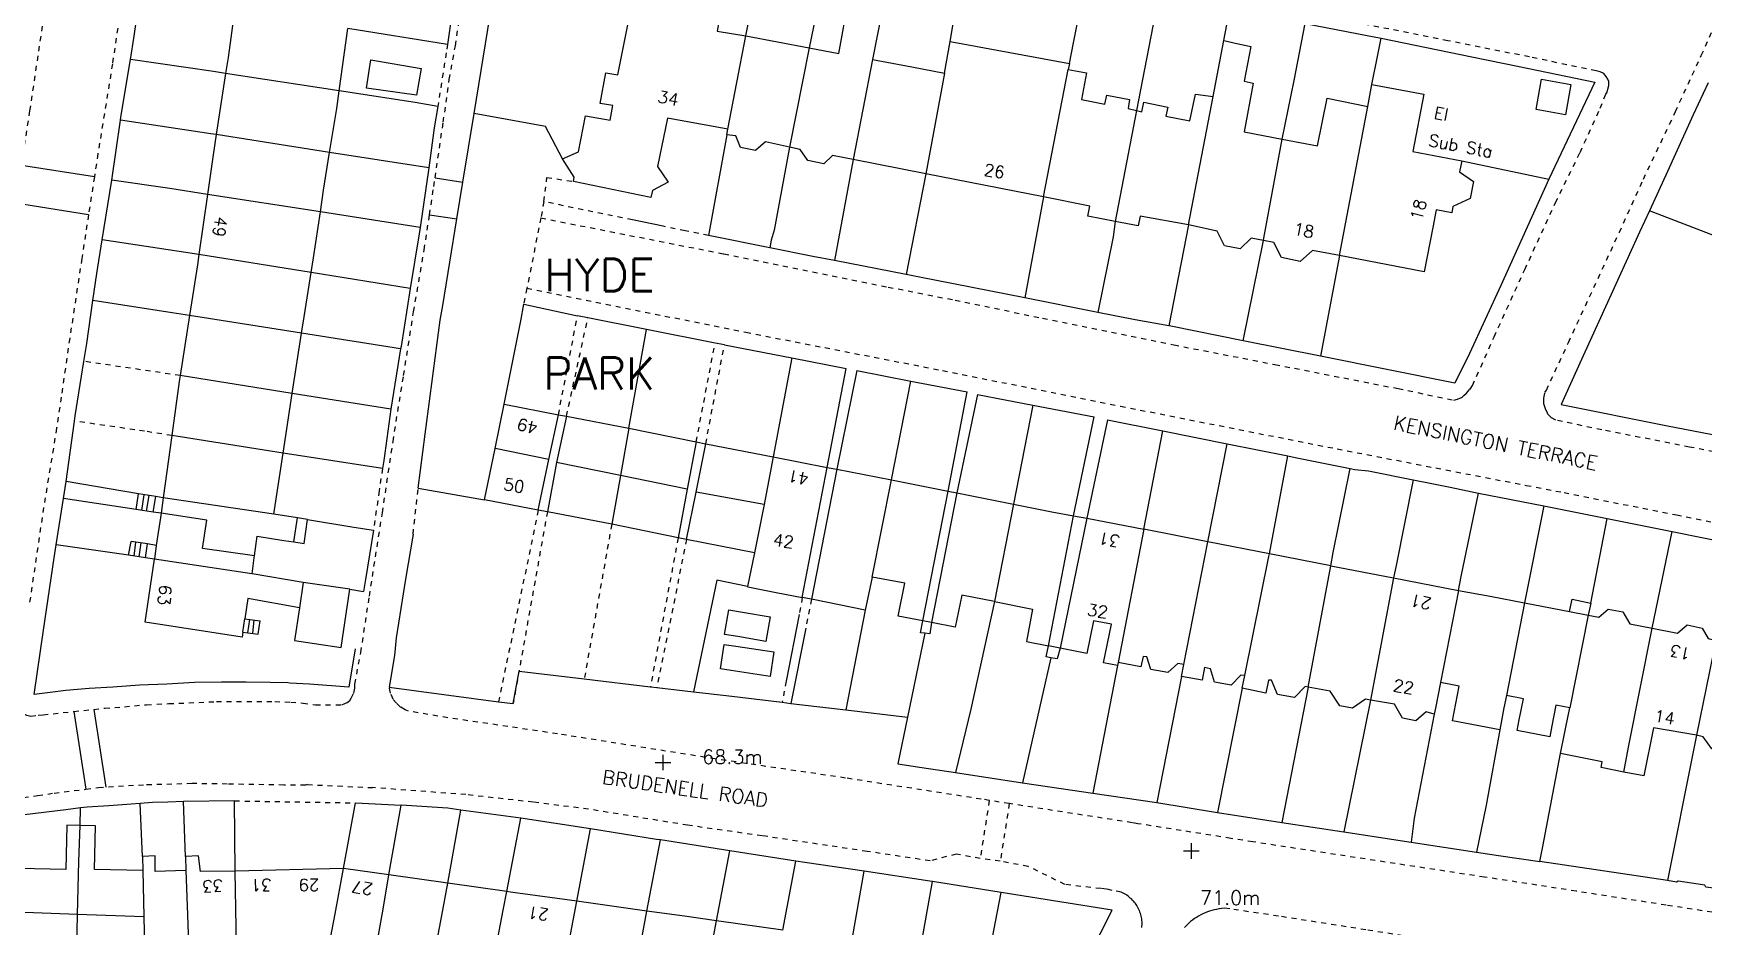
# Model space of a CAD drawing. Extents: x 428500 to 429165, y 435000 to 435500.
# Drawn here: x 428607.6 to 428773.7, y 435239 to 435327.9 of the extents above; entities that cross this region are included whole.
import ezdxf

# ---------------------------------------------------------------- set-up
doc = ezdxf.new("R2010")
doc.units = 0
doc.linetypes.add('DASHEDLINE', pattern=[1, 0.5, -0.5])
doc.layers.get('0').update_dxf_attribs({"color": 222})
for name, color, linetype in [('os_Block', 7, 'Continuous'), ('OS_LINE - Building Division', 8, 'Continuous'), ('OS_LINE - Building Outline', 7, 'Continuous'), ('OS_LINE - Default', 8, 'Continuous'), ('OS_LINE - Edge', 8, 'DASHEDLINE'), ('OS_LINE - Property Closing', 8, 'DASHEDLINE'), ('OS_LINE - Road Or Track', 8, 'DASHEDLINE'), ('OS_LINE - Step', 8, 'Continuous'), ('OS_LINE - Traffic Calming', 8, 'Continuous'), ('OS_PT - Spot Height', 8, 'Continuous'), ('OS_TEXT - Building or Structure', 4, 'Continuous'), ('OS_TEXT - General', 4, 'Continuous'), ('OS_TEXT - Height', 4, 'Continuous'), ('OS_TEXT - Road', 4, 'Continuous')]:
    doc.layers.add(name, color=color, linetype=linetype)
doc.styles.add('AutoTextStyle-2', font='')
doc.styles.get('AutoTextStyle-2').set_extended_font_data('romans-shx')

# ---------------------------------------------------------------- blocks, each defined once
blk = doc.blocks.new('spotHeightSymbol_#FF0000')
for points in [[(-0.775, 0), (0.775, 0)], [(0, -0.775), (0, 0.775)]]:
    blk.add_lwpolyline(points)
blk = doc.blocks.new('se2835se')
at = {"layer": 'OS_LINE - Building Division'}
for points in [[(428676.65, 435318.35), (428678.45, 435327.63)], [(428684.75, 435326.45), (428682.79, 435316.58)], [(428637.99, 435322.17), (428626.7, 435323.91)], [(428691.04, 435325.3), (428689.12, 435315.34)], [(428698.18, 435323.94), (428696.34, 435313.92)], [(428708.03, 435311.63), (428710.5, 435324.3)], [(428722.45, 435308.85), (428724.9, 435321.6)], [(428737.46, 435305.78), (428740.29, 435320.63)], [(428717.3, 435320.21), (428715.15, 435309.19)], [(428637.05, 435316.05), (428625.76, 435317.82)], [(428729.91, 435307.29), (428729.95, 435307.5), (428731.78, 435317.38)], [(428636.13, 435310.13), (428624.89, 435311.87)], [(428635.21, 435304.09), (428624.05, 435305.89)], [(428634.25, 435298.06), (428623.12, 435299.83)], [(428633.33, 435292.07), (428622.19, 435293.84)], [(428632.43, 435286.14), (428621.36, 435287.88)], [(428666.8, 435288.6), (428665.96, 435283.9)], [(428658.85, 435285.5), (428653.5, 435286.6)], [(428681.16, 435285.75), (428680.25, 435281)], [(428665.96, 435283.9), (428659.6, 435285.2)], [(428665.96, 435283.9), (428665.1, 435279.05)], [(428672.6, 435282.55), (428665.96, 435283.9)], [(428691, 435273.8), (428692.91, 435283.48)], [(428631.5, 435280.05), (428620.49, 435281.67)], [(428680.25, 435281), (428673.5, 435282.25)], [(428680.25, 435281), (428679.3, 435276.2)], [(428705.04, 435281.06), (428703.15, 435271.35)], [(428629.58, 435275.9), (428624.4, 435276.65), (428624.85, 435279.45), (428620.28, 435280.14)], [(428718.01, 435278.55), (428715.46, 435265.31)], [(428721.99, 435265.1), (428724.39, 435277.3)], [(428728.05, 435263.99), (428730.45, 435275.85), (428730.5, 435276.1)], [(428629.334, 435274.109), (428629.322, 435274.111), (428619.62, 435275.58)], [(428734.35, 435262.85), (428736.62, 435274.91)], [(428634.43, 435273.27), (428634.05, 435270.75)], [(428742.84, 435273.73), (428740.54, 435261.56)], [(428749.3, 435272.47), (428747.515, 435263.302)], [(428755.86, 435271.24), (428754.067, 435262.012)], [(428762.21, 435270), (428760.363, 435260.772)], [(428765.737, 435254.392), (428766.226, 435256.873), (428768.56, 435268.71)], [(428774.88, 435267.49), (428772.98, 435258.05)], [(428611.99, 435240.23), (428612.1, 435245.5), (428612.23, 435249.08)], [(428618.48, 435244.6), (428618.57, 435240)], [(428622.75, 435244.6), (428622.9, 435240.2), (428623.08, 435235.4)], [(428627.82, 435235.2), (428627.65, 435244.55)], [(428636.41, 435234.05), (428637.6, 435240.3), (428638.42, 435244.8)], [(428641.06, 435233.33), (428642.4, 435240.95), (428642.95, 435244.16)], [(428646.75, 435232.39), (428648.3, 435240.65), (428648.79, 435243.34)], [(428652.54, 435231.44), (428654.3, 435240.65), (428654.66, 435242.51)], [(428659.56, 435230.37), (428661.05, 435238.4), (428661.64, 435241.54)], [(428611.99, 435240.23), (428605.85, 435240.45)], [(428611.82, 435231.78), (428611.99, 435240.23)], [(428618.57, 435240), (428611.99, 435240.23)], [(428618.57, 435240), (428618.66, 435235.55)], [(428666.54, 435229.36), (428668.25, 435238.75), (428668.6, 435240.57)], [(428673.42, 435228.36), (428674.7, 435235.2), (428675.53, 435239.6)]]:
    blk.add_lwpolyline(points, dxfattribs=at)
at = {"layer": 'OS_LINE - Building Outline'}
for points in [[(428660.2, 435315.4), (428661.8, 435316.1), (428662.5, 435319.7), (428664.95, 435319.25), (428665.2, 435320.7), (428663.95, 435320.9), (428664.5, 435323.95), (428665.7, 435323.75), (428666.95, 435329.9), (428668.4, 435329.65), (428668.85, 435332.15), (428670.1, 435331.9), (428671.65, 435340.4)], [(428679.696, 435334.087), (428676.768, 435334.612), (428675.6, 435328.1), (428678.45, 435327.63)], [(428684.75, 435326.45), (428687.7, 435325.9), (428688.65, 435331.2), (428692.05, 435330.5)], [(428692.05, 435330.5), (428691.04, 435325.3)], [(428627.6, 435330.12), (428626.95, 435325.5), (428626.7, 435323.91)], [(428637.99, 435322.17), (428638.85, 435328.36)], [(428678.45, 435327.63), (428684.75, 435326.45)], [(428724.9, 435321.6), (428725.973, 435327.174)], [(428725.973, 435327.174), (428727.25, 435326.9), (428728.65, 435326.6), (428728, 435323.15), (428728.9, 435322.95), (428728, 435318.1), (428731.78, 435317.38)], [(428698.18, 435323.94), (428698.758, 435327.088)], [(428698.758, 435327.088), (428710.638, 435324.907)], [(428626.7, 435323.91), (428625.76, 435317.82)], [(428645.68, 435321.75), (428640.7, 435322.45), (428641.15, 435325.25), (428646.15, 435324.4), (428645.68, 435321.75)], [(428691.04, 435325.3), (428694.949, 435324.556), (428698.18, 435323.94)], [(428710.638, 435324.907), (428710.5, 435324.3)], [(428710.5, 435324.3), (428712.3, 435323.95), (428711.8, 435321.3), (428714.15, 435320.85), (428714.35, 435321.75), (428716.6, 435321.3), (428716.45, 435320.4), (428717.3, 435320.21)], [(428637.05, 435316.05), (428637.75, 435320.4), (428637.99, 435322.17)], [(428740.29, 435320.63), (428740.7, 435322.8)], [(428740.7, 435322.8), (428745.85, 435321.85), (428744.75, 435316.15), (428749.65, 435315.2)], [(428759.947, 435319.787), (428759.228, 435319.915), (428757.013, 435320.311), (428757.389, 435322.417), (428757.555, 435323.343), (428760.488, 435322.82), (428759.947, 435319.787)], [(428717.3, 435320.21), (428717.8, 435320.1), (428718, 435321.05), (428720.4, 435320.55), (428720.2, 435319.65), (428722.6, 435319.2), (428723.15, 435321.85), (428724.9, 435321.6)], [(428731.78, 435317.38), (428735.3, 435316.7), (428736.25, 435321.45), (428740.29, 435320.63)], [(428676.65, 435318.35), (428670.65, 435319.45), (428669.65, 435314.65), (428670.7, 435313.1), (428669.15, 435312.25), (428669, 435311.55), (428661.3, 435313.15)], [(428625.76, 435317.82), (428625.45, 435315.8), (428624.89, 435311.87)], [(428676.55, 435317.8), (428676.65, 435318.35)], [(428682.79, 435316.58), (428680.4, 435317.1), (428679.4, 435316.25), (428677.9, 435316.55), (428677.45, 435317.7), (428676.55, 435317.8)], [(428636.13, 435310.13), (428636.45, 435312.3), (428637.05, 435316.05)], [(428689.12, 435315.34), (428687.05, 435315.75), (428686.2, 435314.9), (428684.6, 435315.25), (428683.85, 435316.35), (428682.79, 435316.58)], [(428661.3, 435313.15), (428661.35, 435313.6), (428660.2, 435315.4)], [(428696.34, 435313.92), (428689.12, 435315.34)], [(428708.03, 435311.63), (428696.34, 435313.92)], [(428749.65, 435315.2), (428749.4, 435314.1), (428750.8, 435313.15), (428750.45, 435311.45), (428748.75, 435310.65), (428748.64, 435310.02), (428747.1, 435310.35), (428746.76, 435308.57), (428745.9, 435304.15), (428737.46, 435305.78)], [(428624.89, 435311.87), (428624.05, 435305.89)], [(428715.15, 435309.19), (428712.45, 435309.7), (428712.65, 435310.7), (428708.03, 435311.63)], [(428635.21, 435304.09), (428635.45, 435305.55), (428636.13, 435310.13)], [(428722.45, 435308.85), (428717.65, 435309.7), (428717.45, 435308.75), (428715.15, 435309.19)], [(428729.91, 435307.29), (428728.7, 435307.5), (428727.6, 435306.45), (428726.05, 435306.75), (428725.3, 435308.2), (428722.45, 435308.85)], [(428737.46, 435305.78), (428734.8, 435306.3), (428733.55, 435305.2), (428731.7, 435305.6), (428730.95, 435307.1), (428729.91, 435307.29)], [(428624.05, 435305.89), (428623.9, 435304.85), (428623.12, 435299.83)], [(428634.25, 435298.06), (428634.5, 435299.7), (428635.21, 435304.09)], [(428623.12, 435299.83), (428622.19, 435293.84)], [(428633.33, 435292.07), (428634.25, 435298.06)], [(428622.19, 435293.84), (428622.1, 435293.25), (428621.36, 435287.88)], [(428632.43, 435286.14), (428633.33, 435292.07)], [(428653.5, 435286.6), (428654.4, 435291)], [(428654.4, 435291), (428659.8, 435289.95)], [(428658.85, 435285.5), (428659.8, 435289.95)], [(428660.6, 435289.8), (428659.6, 435285.2)], [(428659.8, 435289.95), (428660.6, 435289.8)], [(428660.6, 435289.8), (428666.8, 435288.6)], [(428621.36, 435287.88), (428620.49, 435281.67)], [(428666.8, 435288.6), (428673.5, 435287.25)], [(428631.5, 435280.05), (428632.43, 435286.14)], [(428652.45, 435281.48), (428653.5, 435286.6)], [(428673.5, 435287.25), (428672.6, 435282.55)], [(428673.5, 435287.25), (428674.45, 435287.05)], [(428673.5, 435282.25), (428674.45, 435287.05)], [(428674.45, 435287.05), (428681.16, 435285.75)], [(428681.16, 435285.75), (428686.54, 435284.71)], [(428657.8, 435280.45), (428658.85, 435285.5)], [(428659.6, 435285.2), (428658.7, 435280.3)], [(428686.54, 435284.71), (428687.5, 435284.52)], [(428687.5, 435284.52), (428692.91, 435283.48)], [(428672.6, 435282.55), (428671.7, 435277.7)], [(428692.91, 435283.48), (428698.55, 435282.35)], [(428698.55, 435282.35), (428699.43, 435282.18)], [(428620.49, 435281.67), (428620.28, 435280.14)], [(428657.8, 435280.45), (428652.45, 435281.48)], [(428672.55, 435277.55), (428673.5, 435282.25)], [(428699.43, 435282.18), (428705.04, 435281.06)], [(428705.04, 435281.06), (428708.85, 435280.3), (428711.03, 435279.88)], [(428620.28, 435280.14), (428619.81, 435276.95)], [(428633.85, 435279.7), (428631.5, 435280.05)], [(428633.5, 435277.3), (428633.85, 435279.7)], [(428658.7, 435280.3), (428657.8, 435280.45)], [(428665.1, 435279.05), (428658.7, 435280.3)], [(428671.7, 435277.7), (428665.1, 435279.05)], [(428711.03, 435279.88), (428712.33, 435279.64)], [(428712.33, 435279.64), (428718.01, 435278.55)], [(428629.58, 435275.9), (428629.85, 435277.85), (428632.5, 435277.45), (428633.5, 435277.3)], [(428672.55, 435277.55), (428671.7, 435277.7)], [(428679.3, 435276.2), (428672.55, 435277.55)], [(428724.39, 435277.3), (428718.01, 435278.55)], [(428730.5, 435276.1), (428724.39, 435277.3)], [(428619.81, 435276.95), (428619.62, 435275.58)], [(428629.334, 435274.109), (428629.552, 435275.7), (428629.58, 435275.9)], [(428679.3, 435276.2), (428678.599, 435272.846)], [(428736.62, 435274.91), (428730.5, 435276.1)], [(428628.42, 435268.3), (428628.35, 435267.8), (428618.7, 435269.31), (428619.62, 435275.58)], [(428634.43, 435273.27), (428629.334, 435274.109)], [(428736.62, 435274.91), (428742.84, 435273.73)], [(428634.05, 435270.75), (428633.55, 435267.5), (428638.2, 435266.8), (428639.05, 435272.6)], [(428639.05, 435272.6), (428634.43, 435273.27)], [(428678.599, 435272.846), (428678.635, 435272.839), (428681.456, 435272.277), (428684.05, 435271.76)], [(428691, 435273.8), (428690.29, 435270.506)], [(428696.03, 435269.43), (428693.6, 435269.9), (428694.25, 435273.2), (428691, 435273.8)], [(428742.84, 435273.73), (428749.3, 435272.47)], [(428749.3, 435272.47), (428752.45, 435271.9), (428755.86, 435271.24)], [(428634.05, 435270.75), (428628.9, 435271.65), (428628.61, 435269.65)], [(428684.96, 435271.59), (428684.05, 435271.76)], [(428690.29, 435270.506), (428684.96, 435271.59)], [(428703.15, 435271.35), (428699.9, 435272), (428699.25, 435268.8), (428696.89, 435269.26)], [(428703.15, 435271.35), (428706.95, 435270.6), (428706.35, 435267.4), (428708.52, 435266.97)], [(428755.86, 435271.24), (428760.35, 435270.36)], [(428760.35, 435270.36), (428760.6, 435271.6), (428762.45, 435271.2)], [(428762.45, 435271.2), (428762.21, 435270)], [(428628.42, 435268.3), (428628.61, 435269.65)], [(428680.424, 435267.39), (428677.631, 435267.867), (428676.32, 435268.091), (428676.74, 435270.545), (428678.106, 435270.312), (428680.843, 435269.844), (428680.424, 435267.39)], [(428696.89, 435269.26), (428696.03, 435269.43)], [(428715.4, 435265), (428714, 435265.25), (428714.8, 435269.1), (428713, 435269.45), (428712.35, 435266.2), (428709.7, 435266.73)], [(428760.35, 435270.36), (428762.21, 435270)], [(428762.21, 435270), (428763.25, 435269.8), (428764.2, 435270.6), (428765.65, 435270.35), (428766.35, 435269.15), (428768.56, 435268.71)], [(428768.56, 435268.71), (428771.1, 435268.2), (428772.05, 435269.05), (428773.55, 435268.7), (428774.15, 435267.7), (428774.88, 435267.49)], [(428680.858, 435263.917), (428676.976, 435264.499), (428675.918, 435264.658), (428676.284, 435267.097), (428677.447, 435266.923), (428681.224, 435266.356), (428680.858, 435263.917)], [(428709.7, 435266.73), (428708.52, 435266.97)], [(428721.99, 435265.1), (428721.4, 435265.2), (428720.4, 435264.3), (428718.7, 435264.6), (428718.3, 435265.85), (428717.95, 435265.9), (428717.7, 435264.85), (428715.46, 435265.31)], [(428715.46, 435265.31), (428715.4, 435265)], [(428721.75, 435263.9), (428721.99, 435265.1)], [(428728.05, 435263.99), (428727.65, 435264.05), (428726.7, 435263.05), (428725.05, 435263.35), (428724.65, 435264.65), (428724.05, 435264.8), (428723.8, 435263.55), (428721.75, 435263.9)], [(428727.8, 435262.75), (428728.05, 435263.99)], [(428734.35, 435262.85), (428734.05, 435262.9), (428733, 435261.8), (428731.3, 435262.1), (428730.7, 435263.55), (428730.4, 435263.55), (428730.15, 435262.25), (428727.8, 435262.75)], [(428740.54, 435261.56), (428740.05, 435261.65), (428738.75, 435260.75), (428737.5, 435261), (428736.55, 435262.45), (428734.35, 435262.85)], [(428747.515, 435263.302), (428747.019, 435260.76), (428746.9, 435260.15)], [(428753.403, 435258.592), (428748.713, 435259.503), (428749.379, 435262.932), (428749.05, 435262.999), (428747.515, 435263.302)], [(428746.9, 435260.15), (428746.1, 435260.4), (428745.05, 435259.5), (428743.75, 435259.75), (428742.95, 435261.15), (428740.54, 435261.56)], [(428754.067, 435262.012), (428753.83, 435260.79), (428753.403, 435258.592)], [(428760.363, 435260.772), (428758.996, 435261.04), (428758.6, 435259), (428758.385, 435257.895), (428755.141, 435258.526), (428755.35, 435259.6), (428755.755, 435261.684), (428754.067, 435262.012)], [(428759.458, 435256.253), (428759.85, 435258.2), (428759.982, 435258.86), (428760.363, 435260.772)], [(428772.98, 435258.05), (428768.7, 435258.8), (428767.731, 435254.016), (428765.737, 435254.392)], [(428779.3, 435256.68), (428776.9, 435257.15), (428775.75, 435256.5), (428774.5, 435256.7), (428773.65, 435257.9), (428772.98, 435258.05)], [(428765.737, 435254.392), (428763.484, 435254.843), (428763.601, 435255.424), (428759.458, 435256.253)], [(428612.23, 435249.08), (428610.9, 435249.1), (428610.8, 435244.7), (428606.15, 435244.8)], [(428618.48, 435244.6), (428613.65, 435244.7), (428613.75, 435249.05), (428612.23, 435249.08)], [(428622.75, 435244.6), (428619.7, 435244.5), (428619.7, 435246.05), (428618.45, 435246)], [(428618.45, 435246), (428618.48, 435244.6)], [(428627.65, 435244.55), (428624.2, 435244.5), (428624, 435246.05), (428622.7, 435246)], [(428622.7, 435246), (428622.75, 435244.6)], [(428638.42, 435244.8), (428627.65, 435244.55)], [(428642.95, 435244.16), (428638.42, 435244.8)], [(428648.79, 435243.34), (428642.95, 435244.16)], [(428654.66, 435242.51), (428648.79, 435243.34)], [(428661.64, 435241.54), (428655.05, 435242.45), (428654.66, 435242.51)], [(428668.6, 435240.57), (428661.64, 435241.54)], [(428675.53, 435239.6), (428672.35, 435240.05), (428668.6, 435240.57)], [(428682.11, 435238.68), (428675.53, 435239.6)]]:
    blk.add_lwpolyline(points, dxfattribs=at)
at = {"layer": 'OS_LINE - Default'}
for points in [[(428651.409, 435319.912), (428653, 435329.7), (428655.05, 435343.15)], [(428687.2, 435338.4), (428684.75, 435326.45)], [(428698.758, 435327.088), (428699.55, 435331.8), (428699.85, 435332.9), (428700.05, 435334.35), (428700.333, 435335.44)], [(428678.45, 435327.63), (428679.696, 435334.087)], [(428649.64, 435332.81), (428649.4, 435331.25), (428648.77, 435326.8)], [(428710.638, 435324.907), (428711.02, 435326.95), (428711.61, 435329.93), (428711.85, 435331.35), (428712.25, 435333.15)], [(428617.23, 435325.3), (428617.6, 435327.6), (428618.19, 435331.55)], [(428719.5, 435331.8), (428719.3, 435330.65), (428717.3, 435320.21)], [(428725.973, 435327.174), (428726.61, 435330.45)], [(428731.78, 435317.38), (428732.95, 435323.2), (428734.06, 435328.88)], [(428734.06, 435328.88), (428739.35, 435327.85), (428741.6, 435327.4)], [(428648.77, 435326.8), (428638.85, 435328.36)], [(428740.7, 435322.8), (428741.25, 435325.6), (428741.6, 435327.4)], [(428741.6, 435327.4), (428750.621, 435325.553), (428755.342, 435324.587), (428762.85, 435323.05), (428758.3, 435313.4)], [(428616.26, 435319.26), (428616.3, 435319.55), (428617.23, 435325.3)], [(428626.7, 435323.91), (428625.5, 435324.1), (428617.23, 435325.3)], [(428647.8, 435320.6), (428645.55, 435321), (428637.99, 435322.17)], [(428774.14, 435322.98), (428772.65, 435319.8), (428770.1, 435314.15), (428768.3, 435310.25)], [(428647.8, 435320.6), (428647.45, 435318.5), (428646.9, 435314.5)], [(428615.38, 435313.3), (428616.26, 435319.26)], [(428625.76, 435317.82), (428625.25, 435317.9), (428616.26, 435319.26)], [(428650.3, 435313.09), (428651.409, 435319.912)], [(428660.2, 435315.4), (428658.529, 435318.614), (428651.409, 435319.912)], [(428676.55, 435317.8), (428674.73, 435307.78)], [(428646.9, 435314.5), (428637.05, 435316.05)], [(428682.79, 435316.58), (428681.25, 435308.3), (428680.95, 435307.3), (428680.83, 435306.56)], [(428646.9, 435314.5), (428646.04, 435308.59)], [(428689.12, 435315.34), (428687.25, 435305.28)], [(428696.34, 435313.92), (428694.39, 435303.9)], [(428749.65, 435315.2), (428758.3, 435313.4)], [(428614.44, 435307.36), (428615.2, 435312.05), (428615.38, 435313.3)], [(428624.89, 435311.87), (428621.15, 435312.45), (428615.38, 435313.3)], [(428649.71, 435309.44), (428650.3, 435313.09)], [(428758.3, 435313.4), (428753.5, 435302.8), (428750.4, 435296.05), (428748.95, 435293.1), (428735.59, 435295.76)], [(428708.03, 435311.63), (428706.19, 435301.57)], [(428646.04, 435308.59), (428636.13, 435310.13)], [(428645.85, 435282.65), (428646.56, 435288.03), (428648.05, 435299.35), (428648.3, 435300.8), (428649.71, 435309.44)], [(428670.228, 435308.698), (428667.15, 435309.333)], [(428715.15, 435309.19), (428714.95, 435307.65), (428713.45, 435300.13)], [(428722.45, 435308.85), (428720.5, 435298.79)], [(428768.3, 435310.25), (428767.3, 435308.1), (428764.45, 435301.85), (428761.55, 435295.45), (428759.5, 435290.95), (428770.1, 435288.85), (428780.26, 435286.89)], [(428779.08, 435306.08), (428768.3, 435310.25)], [(428613.51, 435301.31), (428613.9, 435304), (428614.44, 435307.36)], [(428624.05, 435305.89), (428622.1, 435306.2), (428614.44, 435307.36)], [(428646.04, 435308.59), (428645.95, 435307.95), (428645.05, 435302.5)], [(428680.83, 435306.56), (428674.73, 435307.78)], [(428727.9, 435297.3), (428729.91, 435307.29)], [(428687.25, 435305.28), (428685.1, 435305.7), (428680.83, 435306.56)], [(428737.46, 435305.78), (428735.59, 435295.76)], [(428645.05, 435302.5), (428635.21, 435304.09)], [(428694.39, 435303.9), (428687.25, 435305.28)], [(428706.19, 435301.57), (428695.7, 435303.65), (428694.39, 435303.9)], [(428645.05, 435302.5), (428644.15, 435296.75), (428644.11, 435296.5)], [(428612.61, 435295.26), (428612.9, 435297.05), (428613.51, 435301.31)], [(428623.12, 435299.83), (428621.4, 435300.1), (428613.51, 435301.31)], [(428654.4, 435291), (428656.05, 435299.3), (428656.35, 435300.95)], [(428656.35, 435300.95), (428661.7, 435299.8)], [(428713.45, 435300.13), (428706.19, 435301.57)], [(428662.73, 435299.6), (428661.7, 435299.8)], [(428668.56, 435298.44), (428662.73, 435299.6)], [(428720.5, 435298.79), (428717.15, 435299.4), (428713.45, 435300.13)], [(428644.11, 435296.5), (428634.25, 435298.06)], [(428666.8, 435288.6), (428668.56, 435298.44)], [(428675.38, 435297.08), (428668.56, 435298.44)], [(428727.9, 435297.3), (428720.7, 435298.75), (428720.5, 435298.79)], [(428735.59, 435295.76), (428727.9, 435297.3)], [(428644.11, 435296.5), (428643.15, 435290.5)], [(428676.3, 435296.9), (428675.38, 435297.08)], [(428676.3, 435296.9), (428683, 435295.6)], [(428683, 435295.6), (428681.16, 435285.75)], [(428683, 435295.6), (428688.4, 435294.55)], [(428611.68, 435289.32), (428611.75, 435289.85), (428612.61, 435295.26)], [(428686.54, 435284.71), (428688.4, 435294.55)], [(428689.49, 435294.36), (428687.5, 435284.52)], [(428689.49, 435294.36), (428694.85, 435293.3)], [(428692.91, 435283.48), (428694.85, 435293.3)], [(428694.85, 435293.3), (428700.44, 435292.22)], [(428643.15, 435290.5), (428633.33, 435292.07)], [(428698.55, 435282.35), (428700.44, 435292.22)], [(428701.49, 435291.96), (428699.43, 435282.18)], [(428701.49, 435291.96), (428706.96, 435290.91)], [(428706.96, 435290.91), (428705.04, 435281.06)], [(428706.96, 435290.91), (428713.06, 435289.73)], [(428610.85, 435283.3), (428611.68, 435289.32)], [(428643.15, 435290.5), (428642.45, 435285.4), (428642.3, 435284.59)], [(428711.03, 435279.88), (428713.06, 435289.73)], [(428714.39, 435289.45), (428712.33, 435279.64)], [(428714.39, 435289.45), (428719.9, 435288.35)], [(428718.01, 435278.55), (428719.9, 435288.35)], [(428719.9, 435288.35), (428726.3, 435287.05)], [(428642.3, 435284.59), (428632.43, 435286.14)], [(428724.39, 435277.3), (428726.3, 435287.05)], [(428726.3, 435287.05), (428732.35, 435285.85)], [(428730.5, 435276.1), (428732.35, 435285.85)], [(428732.35, 435285.85), (428733.05, 435285.7), (428738.54, 435284.59)], [(428684.05, 435271.76), (428686.54, 435284.71)], [(428687.5, 435284.52), (428684.96, 435271.59)], [(428736.62, 435274.91), (428736.85, 435276.25), (428738.54, 435284.59)], [(428738.54, 435284.59), (428739, 435284.5), (428740.35, 435284.35), (428744.8, 435283.47)], [(428610.58, 435281.6), (428610.85, 435283.3)], [(428618.05, 435282.08), (428610.85, 435283.3)], [(428645.85, 435282.65), (428652.45, 435281.48)], [(428696.03, 435269.43), (428698.55, 435282.35)], [(428744.8, 435283.47), (428743.1, 435274.95), (428742.84, 435273.73)], [(428744.8, 435283.47), (428746.65, 435283.1), (428748.31, 435282.76), (428749.1, 435282.6), (428751.29, 435282.16)], [(428609.86, 435277.01), (428610.58, 435281.6)], [(428617.81, 435280.51), (428610.58, 435281.6)], [(428619.75, 435281.8), (428618.05, 435282.08)], [(428620.49, 435281.67), (428619.75, 435281.8)], [(428699.43, 435282.18), (428696.89, 435269.26)], [(428749.3, 435272.47), (428749.58, 435273.85), (428751.29, 435282.16)], [(428751.29, 435282.16), (428757.79, 435280.87)], [(428757.79, 435280.87), (428755.86, 435271.24)], [(428757.79, 435280.87), (428764.09, 435279.61)], [(428619.5, 435280.26), (428617.81, 435280.51)], [(428620.28, 435280.14), (428619.5, 435280.26)], [(428633.5, 435277.3), (428634.5, 435277.15), (428634.85, 435279.53)], [(428634.85, 435279.53), (428633.85, 435279.7)], [(428634.85, 435279.53), (428639.453, 435278.771), (428641.4, 435278.45)], [(428708.52, 435266.97), (428711.03, 435279.88)], [(428712.33, 435279.64), (428709.7, 435266.73)], [(428762.45, 435271.2), (428764.09, 435279.61)], [(428764.09, 435279.61), (428767.9, 435278.85), (428770.54, 435278.32)], [(428618.95, 435277.09), (428617.3, 435277.35)], [(428641.4, 435278.45), (428640.613, 435273.551), (428640.42, 435272.35)], [(428645.35, 435278.05), (428644.6, 435273.6), (428643.65, 435267.75), (428643.5, 435266), (428642.97, 435262.83)], [(428768.56, 435268.71), (428770.54, 435278.32)], [(428770.54, 435278.32), (428776.8, 435277.07)], [(428639.6, 435266.65), (428638.96, 435262.85), (428635.05, 435263.15), (428633.1, 435263.25), (428632.9, 435263.26), (428631.15, 435263.3), (428628.75, 435263.35), (428626.3, 435263.35), (428623.6, 435263.3), (428620.85, 435263.15), (428618.15, 435263.05), (428615.5, 435262.85), (428613.15, 435262.7), (428610.8, 435262.5), (428609.25, 435262.3), (428607.65, 435262.1), (428608.6, 435268.5), (428609.65, 435275.7), (428609.86, 435277.01)], [(428617.05, 435275.96), (428609.86, 435277.01)], [(428618.74, 435275.71), (428617.05, 435275.96)], [(428619.62, 435275.58), (428618.74, 435275.71)], [(428619.81, 435276.95), (428618.95, 435277.09)], [(428639.05, 435272.6), (428640.42, 435272.35)], [(428678.599, 435272.846), (428675.545, 435273.484), (428673.226, 435262.387)], [(428703.15, 435271.35), (428700.8, 435260.65), (428699.29, 435254.34)], [(428628.61, 435269.65), (428629.1, 435269.59)], [(428629.1, 435269.59), (428630.15, 435269.45)], [(428683.725, 435270.072), (428682.45, 435263.438)], [(428690.29, 435270.506), (428688.39, 435260.58)], [(428696.25, 435268.2), (428695.8, 435268.25), (428696.03, 435269.43)], [(428696.89, 435269.26), (428696.75, 435268.15), (428696.25, 435268.2)], [(428628.42, 435268.3), (428628.9, 435268.24)], [(428628.9, 435268.24), (428629.95, 435268.1)], [(428684.393, 435268.702), (428682.925, 435261.232)], [(428696.25, 435268.2), (428694.5, 435259.85)], [(428708.76, 435265.77), (428705.94, 435253.33)], [(428708.76, 435265.77), (428708.3, 435265.85), (428708.52, 435266.97)], [(428709.7, 435266.73), (428709.4, 435265.65), (428708.76, 435265.77)], [(428655.3, 435261.2), (428655.9, 435264.45), (428662.37, 435263.68)], [(428715.4, 435265), (428712.95, 435252.29)], [(428642.97, 435262.83), (428653.84, 435261.39)], [(428662.37, 435263.68), (428668.95, 435262.89)], [(428668.95, 435262.89), (428669.57, 435262.82)], [(428669.57, 435262.82), (428673.226, 435262.387)], [(428673.226, 435262.387), (428676.49, 435262), (428682.046, 435261.337)], [(428721.75, 435263.9), (428719.3, 435251.35)], [(428727.8, 435262.75), (428725.35, 435250.38)], [(428734.35, 435262.85), (428731.75, 435249.38)], [(428653.84, 435261.39), (428655.3, 435261.2)], [(428682.046, 435261.337), (428682.925, 435261.232)], [(428682.925, 435261.232), (428688.39, 435260.58)], [(428740.54, 435261.56), (428737.89, 435248.45)], [(428688.39, 435260.58), (428694.5, 435259.85)], [(428694.5, 435259.85), (428693.55, 435255.2)], [(428746.9, 435260.15), (428744.9, 435249.8), (428744.6, 435247.43)], [(428753.403, 435258.592), (428752.05, 435251.1), (428751.1, 435246.44)], [(428772.98, 435258.05), (428772.65, 435256.4), (428770.1, 435243.59)], [(428757.4, 435245.5), (428757.7, 435247), (428759.458, 435256.253)], [(428693.55, 435255.2), (428695.95, 435254.85), (428699.29, 435254.34)], [(428699.29, 435254.34), (428705.94, 435253.33)], [(428705.94, 435253.33), (428708.45, 435252.95), (428712.95, 435252.29)], [(428612.29, 435250.82), (428610.8, 435250.65), (428606.7, 435250.15), (428606, 435250.04)], [(428612.23, 435249.08), (428612.29, 435250.82)], [(428618.2, 435251.26), (428617.3, 435251.2), (428615.1, 435251.05), (428612.95, 435250.9), (428612.29, 435250.82)], [(428622.5, 435251.45), (428620.95, 435251.4), (428619.45, 435251.35), (428618.2, 435251.26)], [(428618.45, 435246), (428618.2, 435251.26)], [(428627.6, 435251.53), (428622.5, 435251.45)], [(428622.7, 435246), (428622.5, 435251.45)], [(428627.65, 435244.55), (428627.6, 435251.53)], [(428638.42, 435244.8), (428639.62, 435251.33)], [(428639.62, 435251.33), (428644.15, 435251.11)], [(428642.95, 435244.16), (428644.15, 435251.11)], [(428650.1, 435250.6), (428648.8, 435250.8), (428644.15, 435251.11)], [(428712.95, 435252.29), (428719.3, 435251.35)], [(428719.3, 435251.35), (428725.35, 435250.38)], [(428648.79, 435243.34), (428650.1, 435250.6)], [(428656.06, 435249.82), (428650.1, 435250.6)], [(428654.66, 435242.51), (428656.06, 435249.82)], [(428662.99, 435248.73), (428656.06, 435249.82)], [(428725.35, 435250.38), (428727.7, 435250), (428731.75, 435249.38)], [(428731.75, 435249.38), (428737.89, 435248.45)], [(428661.64, 435241.54), (428662.99, 435248.73)], [(428669.95, 435247.64), (428669.55, 435247.7), (428662.99, 435248.73)], [(428668.6, 435240.57), (428669.95, 435247.64)], [(428676.84, 435246.56), (428669.95, 435247.64)], [(428737.89, 435248.45), (428744.6, 435247.43)], [(428744.6, 435247.43), (428751.1, 435246.44)], [(428675.53, 435239.6), (428676.84, 435246.56)], [(428683.4, 435245.54), (428676.84, 435246.56)], [(428751.1, 435246.44), (428753.3, 435246.1), (428757.4, 435245.5)], [(428682.11, 435238.68), (428683.4, 435245.54)], [(428690.2, 435244.52), (428684.3, 435245.4), (428683.4, 435245.54)], [(428689, 435237.72), (428690.2, 435244.52)], [(428697, 435243.51), (428696.75, 435243.55), (428690.2, 435244.52)], [(428770.1, 435243.59), (428763.85, 435244.55), (428757.4, 435245.5)], [(428695.81, 435236.8), (428697, 435243.51)], [(428703.84, 435242.41), (428697, 435243.51)], [(428776.49, 435242.61), (428776.25, 435242.65), (428773.9, 435242.95), (428773.8, 435243.15), (428771.15, 435243.55), (428771, 435243.45), (428770.1, 435243.59)], [(428702.57, 435235.89), (428703.84, 435242.41)], [(428708.85, 435228.82), (428714.85, 435240.65), (428703.84, 435242.41)]]:
    blk.add_lwpolyline(points, dxfattribs=at)
at = {"layer": 'OS_LINE - Edge'}
for points in [[(428648.77, 435326.8), (428648.636, 435325.941), (428647.8, 435320.6)], [(428658.35, 435311.15), (428658.659, 435313.555), (428661.3, 435313.15)], [(428658.35, 435311.15), (428658.05, 435309.53)], [(428667.15, 435309.333), (428658.35, 435311.15)], [(428674.73, 435307.78), (428672.4, 435308.25), (428670.228, 435308.698)], [(428656.67, 435302.53), (428656.35, 435300.95)], [(428642.3, 435284.59), (428642.016, 435282.651), (428641.977, 435282.387), (428641.4, 435278.45)], [(428627.6, 435251.53), (428639.62, 435251.33)], [(428702.65, 435251.57), (428701.746, 435245.799)], [(428704.63, 435251.26), (428703.73, 435245.514)]]:
    blk.add_lwpolyline(points, dxfattribs=at)
at = {"layer": 'OS_LINE - Property Closing'}
for points in [[(428659.8, 435289.95), (428661.7, 435299.8)], [(428660.6, 435289.8), (428662.73, 435299.6)], [(428673.5, 435287.25), (428675.38, 435297.08)], [(428674.45, 435287.05), (428676.3, 435296.9)], [(428622.19, 435293.84), (428612.61, 435295.26)], [(428621.36, 435287.88), (428618.65, 435288.3), (428611.68, 435289.32)], [(428657.8, 435280.45), (428653.84, 435261.39)], [(428658.7, 435280.3), (428655.3, 435261.2)], [(428665.1, 435279.05), (428662.37, 435263.68)], [(428671.7, 435277.7), (428668.95, 435262.89)], [(428672.55, 435277.55), (428669.57, 435262.82)], [(428684.05, 435271.76), (428683.725, 435270.072)], [(428684.96, 435271.59), (428684.393, 435268.702)], [(428682.45, 435263.438), (428682.046, 435261.337)]]:
    blk.add_lwpolyline(points, dxfattribs=at)
at = {"layer": 'OS_LINE - Road Or Track'}
for points in [[(428647.53, 435313.51), (428648.35, 435319.05), (428648.95, 435323.3), (428649.55, 435326.65), (428650.5, 435332.85), (428651.4, 435338.8), (428652.25, 435344.9), (428652.9, 435348.7), (428653.4, 435352.45), (428653.95, 435355.6), (428654.55, 435358.95), (428655.65, 435363.7), (428656.8, 435368.55), (428657.88, 435373.97)], [(428606.39, 435314.75), (428607.25, 435320.2), (428608.6, 435329.3), (428610.05, 435338.65), (428611.45, 435348.3), (428612.81, 435356.76)], [(428620.07, 435355.65), (428619.9, 435354.55), (428616.85, 435334.35), (428615.45, 435324.85), (428614, 435315.9), (428613.65, 435313.61)], [(428773.37, 435325.52), (428773.45, 435325.7), (428776.5, 435332.5), (428779.65, 435339.2), (428782.57, 435345.85)], [(428764.25, 435323.1), (428764.15, 435323.35), (428764, 435323.6), (428763.75, 435323.9), (428763.4, 435324.05), (428763, 435324.15), (428756.35, 435325.55), (428748.25, 435327.15), (428738.5, 435329.1), (428735.02, 435329.8)], [(428770.88, 435320.11), (428773.37, 435325.52)], [(428749.7, 435291.73), (428749.85, 435291.85), (428750.1, 435292.1), (428750.45, 435292.5), (428750.7, 435292.85), (428752.85, 435297.7), (428755.9, 435304.4), (428758.95, 435311.05), (428761.4, 435316.05), (428763.4, 435320.45), (428763.95, 435321.85), (428764.1, 435322.05), (428764.15, 435322.35), (428764.25, 435322.7), (428764.25, 435323.1)], [(428758.15, 435290.1), (428757.95, 435290.55), (428757.8, 435291.05), (428757.8, 435291.6), (428757.9, 435292.15), (428758.05, 435292.4), (428760.25, 435297.15), (428765.3, 435308.1), (428767.7, 435313.4), (428770.3, 435318.85), (428770.88, 435320.11)], [(428613.65, 435313.61), (428613.07, 435309.84)], [(428646.98, 435309.85), (428647.4, 435312.65), (428647.53, 435313.51)], [(428613.07, 435309.84), (428612.4, 435305.5), (428611.2, 435297.55), (428610.35, 435291.68), (428609.9, 435288.6), (428608.6, 435280.7), (428607.2, 435271.2)], [(428638.8, 435261.3), (428639.05, 435261.5), (428639.2, 435261.75), (428639.45, 435262.25), (428639.55, 435262.75), (428639.55, 435263.15), (428640.15, 435266.3), (428641, 435271.9), (428641.3, 435273.85), (428642.3, 435280.2), (428643.35, 435287.3), (428644.4, 435293.85), (428645.4, 435300.2), (428646.45, 435306.35), (428646.98, 435309.85)], [(428658.05, 435309.53), (428656.67, 435302.53)], [(428658.05, 435309.53), (428676.25, 435305.95), (428692.6, 435302.65), (428699.25, 435301.35), (428707.95, 435299.55), (428721, 435296.9), (428731.05, 435294.95), (428743.3, 435292.55), (428748.85, 435291.4), (428749.2, 435291.5), (428749.6, 435291.65), (428749.7, 435291.73)], [(428656.67, 435302.53), (428678.45, 435298.15), (428698, 435294.35), (428715.7, 435290.8), (428737.25, 435286.55), (428748.06, 435284.46)], [(428795.97, 435282.42), (428795.7, 435282.35), (428794.4, 435282.35), (428793.6, 435282.55), (428793.35, 435282.6), (428785, 435284.3), (428776.01, 435286), (428774.7, 435286.25), (428772.28, 435286.73), (428763.55, 435288.45), (428759, 435289.4), (428758.55, 435289.65), (428758.2, 435290), (428758.15, 435290.1)], [(428748.06, 435284.46), (428756.05, 435282.92)], [(428645.35, 435278.05), (428645.85, 435282.65)], [(428756.05, 435282.92), (428759.8, 435282.2), (428770.98, 435279.98), (428774.71, 435279.24), (428779.4, 435278.3), (428794.67, 435275.35)], [(428644.1, 435260.85), (428643.7, 435261.25), (428643.35, 435261.65), (428643.1, 435262.25), (428642.97, 435262.83)], [(428613.6, 435260.63), (428614.7, 435260.75), (428616.65, 435260.9), (428618.85, 435261.1), (428621.05, 435261.2), (428625.8, 435261.4), (428631.6, 435261.4), (428633.2, 435261.35), (428634.4, 435261.25), (428635.65, 435261.1)], [(428635.65, 435261.1), (428638.25, 435261.1), (428638.55, 435261.2), (428638.8, 435261.3)], [(428702.65, 435251.57), (428701.85, 435251.7), (428688.35, 435253.8), (428675.4, 435255.7), (428659.7, 435258.2), (428648.8, 435259.8), (428644.9, 435260.45), (428644.55, 435260.6), (428644.1, 435260.85)], [(428605.84, 435260.58), (428605.96, 435260.5), (428606.09, 435260.42), (428606.22, 435260.35), (428606.36, 435260.28), (428606.49, 435260.22), (428606.6, 435260.17), (428606.63, 435260.16), (428606.77, 435260.11), (428606.91, 435260.06), (428607.06, 435260.03), (428607.33, 435259.97), (428608.05, 435260.05), (428608.55, 435260.1), (428611.61, 435260.42)], [(428611.61, 435260.42), (428613.6, 435260.63)], [(428600.86, 435250.43), (428601.28, 435250.76), (428602.11, 435251.33), (428602.2, 435251.35), (428602.7, 435251.4), (428606.6, 435251.85), (428608.02, 435252.06), (428609.65, 435252.3), (428612.81, 435252.69)], [(428612.81, 435252.69), (428614.05, 435252.85), (428614.8, 435252.89)], [(428634.85, 435253.15), (428634.65, 435253.1), (428632.5, 435253.1), (428626.85, 435253.2), (428623.35, 435253.25), (428618.55, 435253.1), (428614.8, 435252.89)], [(428634.85, 435253.15), (428641.3, 435252.85)], [(428701.746, 435245.799), (428699.358, 435246.226), (428696.755, 435245.559), (428690.5, 435246.5), (428680.05, 435248.05), (428672.65, 435249.1), (428662.8, 435250.7), (428657.3, 435251.4), (428650.6, 435252.15), (428641.3, 435252.85)], [(428704.63, 435251.26), (428702.65, 435251.57)], [(428717.42, 435249.26), (428716.85, 435249.35), (428704.63, 435251.26)], [(428726.65, 435247.8), (428717.42, 435249.26)], [(428751.89, 435243.94), (428728.85, 435247.45), (428726.65, 435247.8)], [(428703.73, 435245.514), (428701.746, 435245.799)], [(428716.28, 435242.17), (428716.22, 435242.21), (428716.1, 435242.29), (428715.97, 435242.36), (428715.77, 435242.46), (428714.85, 435242.6), (428714.3, 435242.75), (428713.75, 435242.8), (428710.175, 435243.204), (428706.518, 435245.007), (428703.73, 435245.514)], [(428761.01, 435242.54), (428757.1, 435243.15), (428751.89, 435243.94)], [(428821.45, 435230.55), (428821.33, 435230.57), (428821.08, 435230.61), (428819.33, 435231.05), (428815.16, 435233.53), (428811.8, 435234.25), (428807.6, 435235.1), (428799.05, 435236.65), (428791.1, 435237.95), (428781.45, 435239.4), (428769.95, 435241.15), (428761.01, 435242.54)], [(428716.94, 435241.59), (428716.97, 435241.56), (428717.07, 435241.44), (428717.15, 435241.33), (428717.23, 435241.21), (428717.31, 435241.09), (428717.43, 435240.87), (428717.49, 435240.74), (428717.55, 435240.61), (428717.6, 435240.48), (428717.64, 435240.34), (428717.68, 435240.2), (428717.72, 435240.06), (428717.75, 435239.92), (428717.77, 435239.78), (428717.78, 435239.64), (428717.8, 435239.5), (428717.8, 435239.35), (428717.8, 435239.21), (428717.79, 435239.07), (428717.78, 435238.92)], [(428716.94, 435241.59), (428716.88, 435241.66), (428716.78, 435241.77), (428716.67, 435241.86), (428716.57, 435241.96), (428716.45, 435242.05), (428716.34, 435242.13), (428716.28, 435242.17)], [(428724.38, 435240.51), (428724.57, 435240.58), (428724.8, 435240.65), (428725.03, 435240.72), (428725.27, 435240.77), (428725.51, 435240.82), (428725.53, 435240.82)], [(428725.53, 435240.82), (428725.75, 435240.85), (428726.06, 435240.88), (428726.95, 435240.75), (428731.7, 435240.05), (428740.3, 435238.7), (428749.4, 435237.25), (428749.9, 435237.17), (428750.14, 435237.11), (428750.26, 435237.07), (428750.38, 435237.03), (428750.5, 435236.98), (428750.62, 435236.92), (428750.74, 435236.86), (428750.81, 435236.82)], [(428724.38, 435240.51), (428724.34, 435240.49), (428724.11, 435240.4), (428723.89, 435240.3), (428723.67, 435240.19), (428723.46, 435240.07), (428723.25, 435239.94), (428723.05, 435239.81), (428722.85, 435239.66), (428722.66, 435239.51), (428722.48, 435239.35), (428722.23, 435239.11), (428722.06, 435238.93)]]:
    blk.add_lwpolyline(points, dxfattribs=at)
at = {"layer": 'OS_LINE - Step'}
for points in [[(428617.81, 435280.51), (428618.05, 435282.08)], [(428618.36, 435280.43), (428618.6, 435281.99)], [(428618.85, 435280.36), (428619.1, 435281.9)], [(428619.5, 435280.26), (428619.75, 435281.8)], [(428617.05, 435275.96), (428617.3, 435277.35)], [(428617.6, 435275.88), (428617.79, 435277.27)], [(428618.1, 435275.8), (428618.29, 435277.19)], [(428618.74, 435275.71), (428618.95, 435277.09)], [(428628.9, 435268.24), (428629.1, 435269.59)], [(428629.4, 435268.17), (428629.55, 435269.53)], [(428629.95, 435268.1), (428630.15, 435269.45)]]:
    blk.add_lwpolyline(points, dxfattribs=at)
at = {"layer": 'OS_LINE - Traffic Calming'}
for points in [[(428613.65, 435313.61), (428606.39, 435314.75)], [(428647.53, 435313.51), (428650.3, 435313.09)], [(428613.07, 435309.84), (428605.8, 435310.99)], [(428646.98, 435309.85), (428649.71, 435309.44)], [(428611.61, 435260.42), (428612.81, 435252.69)], [(428613.6, 435260.63), (428614.8, 435252.89)]]:
    blk.add_lwpolyline(points, dxfattribs=at)
at = {"layer": 'OS_PT - Spot Height'}
for p in [(428670.2, 435255.35), (428722.75, 435246.55)]:
    blk.add_blockref('spotHeightSymbol_#FF0000', p, dxfattribs=at)
at = {"layer": 'OS_TEXT - Building or Structure', "char_height": 1.2, "style": 'AutoTextStyle-2'}
for s, insert, attachment_point, rotation in [('34', (428669.6, 435321.05), 7, 348.9), ('El', (428746.8, 435319.45), 7, 349.2), ('Sub\\~Sta', (428746.25, 435316.7), 7, 349.2), ('26', (428703.05, 435313.6), 8, 350.7), ('18', (428745.9, 435310.2), 8, 75.6), ('49', (428625.55, 435308.75), 8, 261.1), ('18', (428733.8, 435307.7), 8, 348.5), ('49', (428656.85, 435289.4), 8, 167.1), ('41', (428683.8, 435284.3), 8, 168.5), ('50', (428655.3, 435282.3), 8, 351.3), ('42', (428682.1, 435276.8), 8, 351.9), ('31', (428714.7, 435278.1), 8, 169.1), ('63', (428620.05, 435272.05), 8, 264.9), ('32', (428713.33, 435269.83), 8, 351.2), ('21', (428745.7, 435271.9), 8, 167.5), ('13', (428771.5, 435266.9), 8, 168), ('22', (428743.75, 435262.3), 8, 349.8), ('14', (428768.68, 435259.44), 7, 350.2), ('33', (428625.4, 435243.65), 8, 183.6), ('31', (428630.25, 435243.75), 8, 180.7), ('29', (428635, 435243.75), 8, 179.4), ('27', (428640.4, 435243.45), 8, 170.2), ('21', (428657.9, 435240.9), 8, 170.8)]:
    blk.add_mtext(s, dxfattribs=dict(at, insert=insert, attachment_point=attachment_point, rotation=rotation))
at = {"layer": 'OS_TEXT - General', "char_height": 3.2, "attachment_point": 7, "style": 'AutoTextStyle-2'}
for s, insert in [('HYDE', (428658.4, 435302.25)), ('PARK', (428658.3, 435292.45))]:
    blk.add_mtext(s, dxfattribs=dict(at, insert=insert))
at = {"layer": 'OS_TEXT - Height', "char_height": 1.4, "style": 'AutoTextStyle-2'}
for s, insert, attachment_point in [('68.3m', (428680.1, 435255.2), 9), ('71.0m', (428723.6, 435241.2), 7)]:
    blk.add_mtext(s, dxfattribs=dict(at, insert=insert, attachment_point=attachment_point))
at = {"layer": 'OS_TEXT - Road', "char_height": 1.4, "attachment_point": 5, "style": 'AutoTextStyle-2'}
for s, insert, rotation in [('KENSINGTON\\~TERRACE', (428753, 435287.15), 348.6), ('BRUDENELL\\~ROAD', (428672.4, 435252.75), 351.8)]:
    blk.add_mtext(s, dxfattribs=dict(at, insert=insert, rotation=rotation))

msp = doc.modelspace()

# ---------------------------------------------------------------- block references
at = {"layer": 'os_Block'}
msp.add_blockref('se2835se', (0, 0), dxfattribs=at)

doc.saveas('drawing.dxf')
